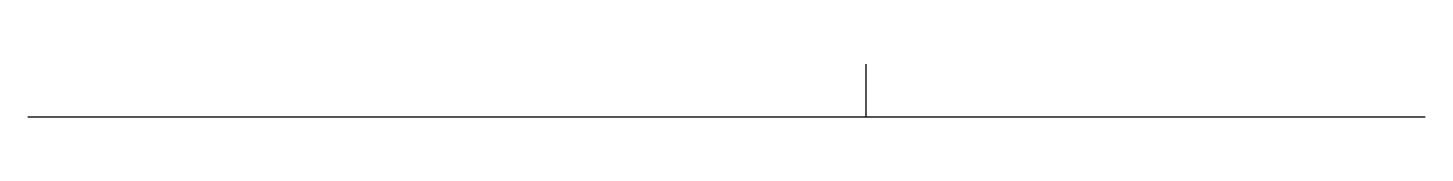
# Model space of a CAD drawing. Header units: metres. Extents: x 447850 to 448850, y 1825736 to 1825774.
import ezdxf

# ---------------------------------------------------------------- set-up
doc = ezdxf.new("R2010")
doc.units = ezdxf.units.M
doc.layers.add('POWER_CABLE', color=7, linetype='Continuous')

msp = doc.modelspace()

# ---------------------------------------------------------------- linework, layer by layer
at = {"layer": 'POWER_CABLE'}
for points in [[(448450, 1825736, -0.9), (448450, 1825774, -0.9)], [(447850, 1825736, -0.9), (448850, 1825736, -0.9)]]:
    msp.add_polyline3d(points, dxfattribs=at)

doc.saveas('drawing.dxf')
